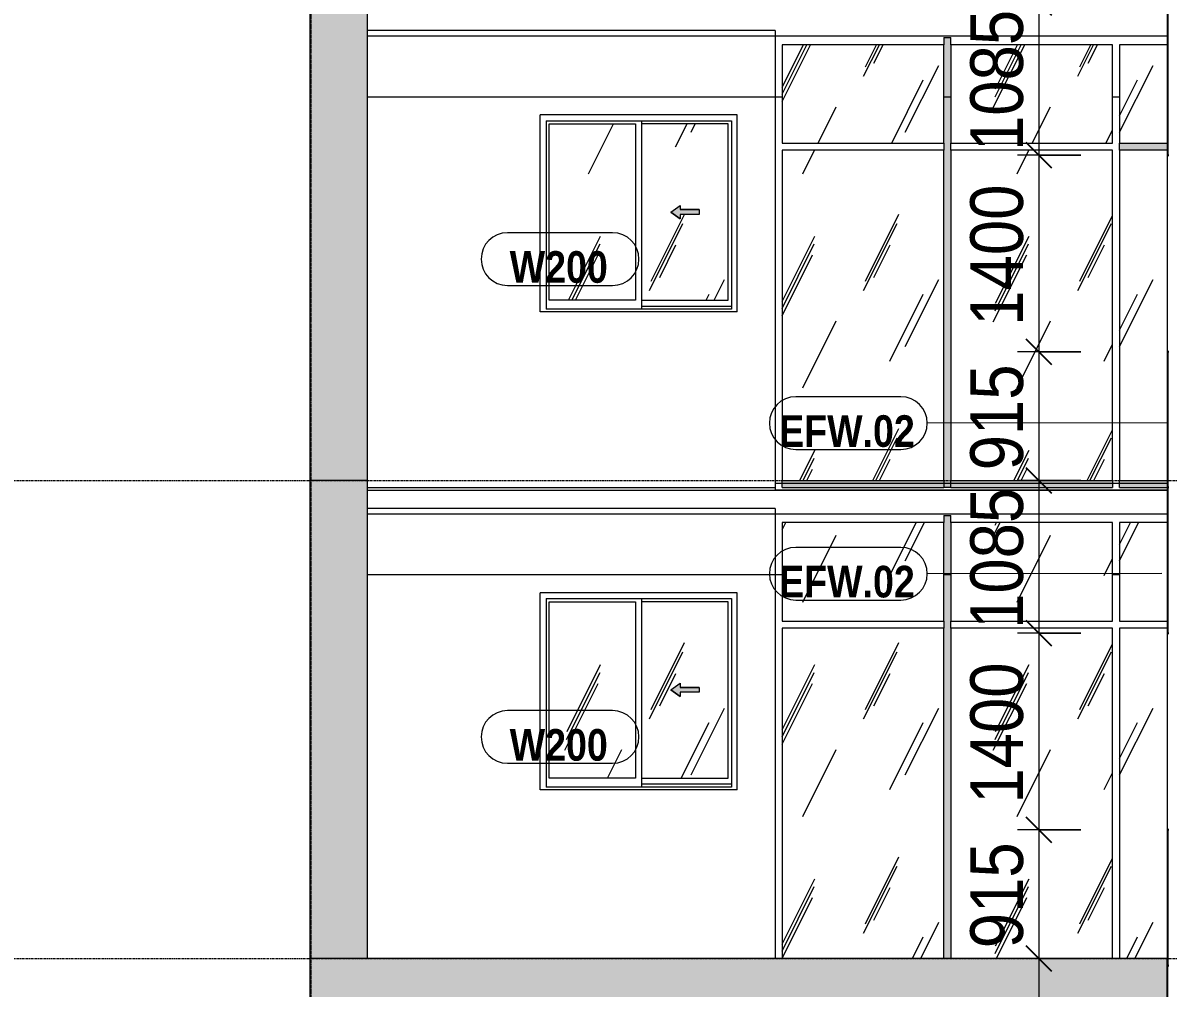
# Model space of a CAD drawing. Header units: millimetres. Extents: x 3451 to 201731, y -8641 to 35300.
# Drawn here: x 15187 to 23332, y 5388 to 12255 of the extents above; entities that cross this region are included whole.
import ezdxf

# ---------------------------------------------------------------- set-up
doc = ezdxf.new("R2010")
doc.units = ezdxf.units.MM
for name, pattern in [('1 NÉT CALL OUT', [6, 3, -3]), ('Centre', [31.75, 6.35, -4.7625, 15.875, -4.7625]), ('Grid Line', [22.225, 12.7, -3.175, 3.175, -3.175])]:
    doc.linetypes.add(name, pattern=pattern)
for name, color, linetype, lineweight in [('0-1', 7, 'Continuous', 5), ('A-ANNO-DIMS', 211, 'Continuous', 9), ('A-ANNO-DIMS-150', 211, 'Continuous', 9), ('A-DETL-GENF', 92, 'Continuous', 9), ('A-DETL-GENF-2', 92, '1 NÉT CALL OUT', 9), ('A-FLOR', 192, 'Continuous', 9), ('A-FLOR-2', 7, 'Continuous', 9), ('A-FLOR-LEVL-2', 51, 'Centre', 9), ('A-GLAZ', 151, 'Continuous', 9), ('A-GLAZ-3', 7, '1 NÉT CALL OUT', 9), ('A-GLAZ-CURT', 52, 'Continuous', 9), ('A-GLAZ-CWMG', 51, 'Continuous', 9), ('A-WALL', 113, 'Continuous', 9), ('A-WALL-1', 113, 'Continuous', 25), ('A-WALL-IDEN', 211, 'Continuous', 9), ('A-WALL-PATT-3', 111, 'Continuous', 5), ('I-WALL', 2, 'Continuous', 9), ('I-WALL-2', 2, 'Continuous', 25), ('S-BEAM-3', 7, 'Continuous', 9), ('S-GRID-1', 1, 'Grid Line', 9)]:
    doc.layers.add(name, color=color, linetype=linetype, lineweight=lineweight)
doc.styles.add('Arial_B', font='arialbd.ttf', dxfattribs={"width": 0.85, "height": 225})
doc.styles.add('UTM Avo', font='', dxfattribs={"width": 0.9, "height": 375})
doc.styles.get('UTM Avo').set_extended_font_data('UTM Avo')
doc.dimstyles.new('1_Dim_chi_tiet_2_5', dxfattribs={"dimscale": 304.8, "dimtxt": 374.737856, "dimasz": 0.590551, "dimexe": 0.492126, "dimexo": 0.0625, "dimgap": 0.049213, "dimtad": 1, "dimdec": 0, "dimrnd": 5, "dimzin": 0, "dimdsep": 46, "dimtxsty": 'UTM Avo', "dimblk1": 'OBLIQUE', "dimblk2": 'OBLIQUE', "dimsah": 1, "dimcen": 0.09, "dimdle": 0.492126, "dimazin": 0, "dimtfac": 1, "dimtdec": 4, "dimtix": 1, "dimtmove": 0, "dimatfit": 3, "dimfxl": 0.984252, "dimfxlon": 1, "dimtvp": 1, "dimtolj": 1, "dimtzin": 0, "dimarcsym": 2})
pattern_1 = [(63.435, (51212.7, 14229.33), (-0.001, 1524.001), [532.46, -2875.304]), (63.435, (49688.7, 14229.33), (-0.001, 1524.001), [532.46, -2875.304]), (63.435, (51942.24, 14523.8), (-0.001, 1524.001), [532.46, -2875.304]), (63.435, (50418.24, 14523.8), (-0.001, 1524.001), [532.46, -2875.304]), (63.435, (51831.8, 14419.83), (-0.001, 1524.001), [532.46, -2875.304]), (63.435, (50307.8, 14419.83), (-0.001, 1524.001), [532.46, -2875.304]), (63.435, (51719.26, 15015.1), (-0.001, 1524.001), [258.8, -3148.965]), (63.435, (50195.26, 15015.1), (-0.001, 1524.001), [258.8, -3148.965]), (63.435, (51645.65, 14922.95), (-0.001, 1524.001), [532.46, -2875.304]), (63.435, (50121.65, 14922.95), (-0.001, 1524.001), [532.46, -2875.304]), (63.435, (51658.64, 14989.1), (-0.001, 1524.001), [532.46, -2875.304]), (63.435, (50134.64, 14989.1), (-0.001, 1524.001), [532.46, -2875.304]), (63.435, (51043.8, 14698.94), (-0.001, 1524.001), [532.46, -2875.304]), (63.435, (49519.8, 14698.94), (-0.001, 1524.001), [532.46, -2875.304]), (63.435, (51056.8, 14776.9), (-0.001, 1524.001), [532.46, -2875.304]), (63.435, (49532.8, 14776.9), (-0.001, 1524.001), [532.46, -2875.304]), (63.435, (51060.3, 14833.1), (-0.001, 1524.001), [532.46, -2875.304]), (63.435, (49536.3, 14833.1), (-0.001, 1524.001), [532.46, -2875.304])]

# ---------------------------------------------------------------- blocks, each defined once
blk = doc.blocks.new('NCV_TKTC_KET CAU_rvt-1-TKCS_MẶT CẮT C')
at = {"layer": 'A-FLOR-2'}
for p, q in [((23327.4, 12160), (17636.9, 12160)), ((17636.9, 8930), (23327.6, 8930)), ((23327.4, 8760), (17636.9, 8760))]:
    blk.add_line(p, q, dxfattribs=at)
at = {"layer": 'S-BEAM-3'}
for p, q in [((17636.9, 11730), (20586.9, 11730)), ((21736.9, 11730), (21786.9, 11730)), ((22936.9, 11730), (22986.9, 11730)), ((17636.9, 8930), (23327.6, 8930)), ((17636.9, 8330), (20586.9, 8330)), ((21736.9, 8330), (21786.9, 8330)), ((22936.9, 8330), (22986.9, 8330))]:
    blk.add_line(p, q, dxfattribs=at)
blk = doc.blocks.new('System Panel - Glazed-1286806-TKCS_MẶT CẮT C')
at = {"layer": 'A-GLAZ-CURT'}
h = blk.add_hatch(dxfattribs=at)
h.set_pattern_fill('FP_2', color=256, style=0, pattern_type=2)
h.set_pattern_definition(pattern_1)
h.paths.add_polyline_path([(22936.9, 5600), (22936.9, 7950), (21786.9, 7950), (21786.9, 5600), (22722.4, 5600)])
for p, q in [((22936.9, 7950), (21786.9, 7950)), ((21786.9, 7950), (21786.9, 5600)), ((22936.9, 5600), (22936.9, 7950))]:
    blk.add_line(p, q, dxfattribs=at)
blk = doc.blocks.new('System Panel - Glazed-V40-TKCS_MẶT CẮT C')
at = {"layer": 'A-GLAZ-CURT'}
h = blk.add_hatch(dxfattribs=at)
h.set_pattern_fill('FP_2', color=256, style=0, pattern_type=2)
h.set_pattern_definition(pattern_1)
h.paths.add_polyline_path([(23327.4, 5600), (23327.4, 7950), (22986.9, 7950), (22986.9, 5600), (23325.3, 5600)])
for p, q in [((23327.4, 7950), (22986.9, 7950)), ((22986.9, 7950), (22986.9, 5600))]:
    blk.add_line(p, q, dxfattribs=at)
blk = doc.blocks.new('System Panel - Glazed-1286807-TKCS_MẶT CẮT C')
at = {"layer": 'A-GLAZ-CURT'}
h = blk.add_hatch(dxfattribs=at)
h.set_pattern_fill('FP_2', color=256, style=0, pattern_type=2)
h.set_pattern_definition(pattern_1)
h.paths.add_polyline_path([(22936.9, 8000), (22936.9, 8700), (21786.9, 8700), (21786.9, 8000), (22722.4, 8000)])
for p, q in [((22936.9, 8700), (21786.9, 8700)), ((21786.9, 8700), (21786.9, 8000)), ((22936.9, 8000), (22936.9, 8700)), ((21786.9, 8000), (22936.9, 8000))]:
    blk.add_line(p, q, dxfattribs=at)
blk = doc.blocks.new('System Panel - Glazed-V41-TKCS_MẶT CẮT C')
at = {"layer": 'A-GLAZ-CURT'}
h = blk.add_hatch(dxfattribs=at)
h.set_pattern_fill('FP_2', color=256, style=0, pattern_type=2)
h.set_pattern_definition(pattern_1)
h.paths.add_polyline_path([(22986.9, 8000), (23327.4, 8000), (23327.4, 8700), (22986.9, 8700), (22986.9, 8140.8)])
for p, q in [((23327.4, 8700), (22986.9, 8700)), ((22986.9, 8700), (22986.9, 8000)), ((22986.9, 8000), (23327.4, 8000))]:
    blk.add_line(p, q, dxfattribs=at)
blk = doc.blocks.new('Rectangular Mullion - 50 x 100mm-1286804-TKCS_MẶT CẮT C')
at = {"layer": 'A-GLAZ-CWMG'}
blk.add_hatch(color=256, dxfattribs=at).paths.add_polyline_path([(21736.9, 5600), (21786.9, 5600), (21786.9, 7975), (21736.9, 7975), (21736.9, 5751.7)])
for p, q in [((21736.9, 7975), (21736.9, 7950)), ((21786.9, 7950), (21786.9, 7975))]:
    blk.add_line(p, q, dxfattribs=at)
blk = doc.blocks.new('Rectangular Mullion - 50 x 100mm-1286805-TKCS_MẶT CẮT C')
at = {"layer": 'A-GLAZ-CWMG'}
blk.add_hatch(color=256, dxfattribs=at).paths.add_polyline_path([(21786.9, 7975), (21786.9, 8750), (21736.9, 8750), (21736.9, 7975)])
for p, q in [((21736.9, 8750), (21786.9, 8750)), ((21736.9, 8750), (21736.9, 8700)), ((21786.9, 8700), (21786.9, 8750)), ((21736.9, 8000), (21736.9, 7975)), ((21786.9, 7975), (21786.9, 8000))]:
    blk.add_line(p, q, dxfattribs=at)
blk = doc.blocks.new('System Panel - Glazed-V42-TKCS_MẶT CẮT C')
at = {"layer": 'A-GLAZ-CURT'}
h = blk.add_hatch(dxfattribs=at)
h.set_pattern_fill('FP_2', color=256, style=0, pattern_type=2)
h.set_pattern_definition(pattern_1)
h.paths.add_polyline_path([(22936.9, 9000), (22936.9, 11350), (21786.9, 11350), (21786.9, 9000), (22722.4, 9000)])
for p, q in [((22936.9, 11350), (21786.9, 11350)), ((21786.9, 11350), (21786.9, 9000)), ((22936.9, 9000), (22936.9, 11350)), ((21786.9, 9000), (22936.9, 9000))]:
    blk.add_line(p, q, dxfattribs=at)
blk = doc.blocks.new('System Panel - Glazed-V43-TKCS_MẶT CẮT C')
at = {"layer": 'A-GLAZ-CURT'}
h = blk.add_hatch(dxfattribs=at)
h.set_pattern_fill('FP_2', color=256, style=0, pattern_type=2)
h.set_pattern_definition(pattern_1)
h.paths.add_polyline_path([(23327.4, 9000), (23327.4, 11350), (22986.9, 11350), (22986.9, 9000)])
for p, q in [((23327.4, 11350), (22986.9, 11350)), ((22986.9, 11350), (22986.9, 9000)), ((22986.9, 9000), (23327.4, 9000))]:
    blk.add_line(p, q, dxfattribs=at)
blk = doc.blocks.new('System Panel - Glazed-V44-TKCS_MẶT CẮT C')
at = {"layer": 'A-GLAZ-CURT'}
h = blk.add_hatch(dxfattribs=at)
h.set_pattern_fill('FP_2', color=256, style=0, pattern_type=2)
h.set_pattern_definition(pattern_1)
h.paths.add_polyline_path([(22936.9, 11400), (22936.9, 12100), (21786.9, 12100), (21786.9, 11400), (22722.4, 11400)])
for p, q in [((22936.9, 12100), (21786.9, 12100)), ((21786.9, 12100), (21786.9, 11400)), ((22936.9, 11400), (22936.9, 12100)), ((21786.9, 11400), (22936.9, 11400))]:
    blk.add_line(p, q, dxfattribs=at)
blk = doc.blocks.new('System Panel - Glazed-V45-TKCS_MẶT CẮT C')
at = {"layer": 'A-GLAZ-CURT'}
h = blk.add_hatch(dxfattribs=at)
h.set_pattern_fill('FP_2', color=256, style=0, pattern_type=2)
h.set_pattern_definition(pattern_1)
h.paths.add_polyline_path([(22986.9, 11400), (23327.4, 11400), (23327.4, 12100), (22986.9, 12100), (22986.9, 11474)])
for p, q in [((23327.4, 12100), (22986.9, 12100)), ((22986.9, 12100), (22986.9, 11400)), ((22986.9, 11400), (23327.4, 11400))]:
    blk.add_line(p, q, dxfattribs=at)
blk = doc.blocks.new('Rectangular Mullion - 50 x 100mm-1286802-TKCS_MẶT CẮT C')
at = {"layer": 'A-GLAZ-CWMG'}
blk.add_hatch(color=256, dxfattribs=at).paths.add_polyline_path([(22722.4, 8950), (22936.9, 8950), (22936.9, 9000), (21786.9, 9000), (21786.9, 8950)])
for p, q in [((21786.9, 8950), (21786.9, 9000)), ((22936.9, 9000), (22936.9, 8950)), ((21786.9, 8950), (22936.9, 8950))]:
    blk.add_line(p, q, dxfattribs=at)
blk = doc.blocks.new('Rectangular Mullion - 50 x 100mm-V46-TKCS_MẶT CẮT C')
at = {"layer": 'A-GLAZ-CWMG'}
blk.add_hatch(color=256, dxfattribs=at).paths.add_polyline_path([(22986.9, 8950), (23327.4, 8950), (23327.4, 9000), (22986.9, 9000)])
for q in [(22986.9, 9000), (23327.4, 8950)]:
    blk.add_line((22986.9, 8950), q, dxfattribs=at)
blk = doc.blocks.new('Rectangular Mullion - 50 x 100mm-1286803-TKCS_MẶT CẮT C')
at = {"layer": 'A-GLAZ-CWMG'}
blk.add_hatch(color=256, dxfattribs=at).paths.add_polyline_path([(22986.9, 11350), (23327.4, 11350), (23327.4, 11400), (22986.9, 11400), (22986.9, 11370.8)])
blk.add_line((22986.9, 11350), (22986.9, 11400), dxfattribs=at)
blk = doc.blocks.new('Rectangular Mullion - 50 x 100mm-V47-TKCS_MẶT CẮT C')
at = {"layer": 'A-GLAZ-CWMG'}
blk.add_hatch(color=256, dxfattribs=at).paths.add_polyline_path([(21786.9, 8950), (21786.9, 11375), (21736.9, 11375), (21736.9, 8950)])
for p, q in [((21736.9, 11375), (21736.9, 11350)), ((21786.9, 11350), (21786.9, 11375)), ((21736.9, 9000), (21736.9, 8950)), ((21786.9, 8950), (21786.9, 9000)), ((21786.9, 8950), (21736.9, 8950))]:
    blk.add_line(p, q, dxfattribs=at)
blk = doc.blocks.new('System Panel - Glazed-V255-TKCS_MẶT CẮT C')
at = {"layer": 'A-GLAZ-CURT'}
h = blk.add_hatch(dxfattribs=at)
h.set_pattern_fill('FP_2', color=256, style=0, pattern_type=2)
h.set_pattern_definition(pattern_1)
h.paths.add_polyline_path([(21736.9, 5600), (21736.9, 7950), (20586.9, 7950), (20586.9, 5600)])
for p, q in [((21736.9, 7950), (20586.9, 7950)), ((20586.9, 7950), (20586.9, 5600)), ((21736.9, 5600), (21736.9, 7950))]:
    blk.add_line(p, q, dxfattribs=at)
blk = doc.blocks.new('System Panel - Glazed-V256-TKCS_MẶT CẮT C')
at = {"layer": 'A-GLAZ-CURT'}
h = blk.add_hatch(dxfattribs=at)
h.set_pattern_fill('FP_2', color=256, style=0, pattern_type=2)
h.set_pattern_definition(pattern_1)
h.paths.add_polyline_path([(20586.9, 8000), (21736.9, 8000), (21736.9, 8700), (20586.9, 8700), (20586.9, 8149.7)])
for p, q in [((21736.9, 8700), (20586.9, 8700)), ((20586.9, 8700), (20586.9, 8000)), ((21736.9, 8000), (21736.9, 8700)), ((20586.9, 8000), (21736.9, 8000))]:
    blk.add_line(p, q, dxfattribs=at)
blk = doc.blocks.new('1_FAMILY RVT - W01-WxH 1400x1400xmm-411185-TKCS_MẶT CẮT C')
at = {"layer": 'A-DETL-GENF-2'}
blk.add_hatch(color=256, dxfattribs=at).paths.add_polyline_path([(19862.4, 7462.1), (19862.4, 7492.6), (19997.9, 7492.6), (19997.9, 7526.5), (19862.4, 7526.5), (19862.4, 7557), (19794.7, 7509.5)])
at = {"layer": 'A-GLAZ'}
h = blk.add_hatch(dxfattribs=at)
h.set_pattern_fill('FP_2', color=256, style=0, pattern_type=2)
h.set_pattern_definition(pattern_1)
h.paths.add_polyline_path([(19544.7, 6882.5), (19544.7, 8136.5), (18930.4, 8136.5), (18930.4, 6882.5)])
h = blk.add_hatch(dxfattribs=at)
h.set_pattern_fill('FP_2', color=256, style=0, pattern_type=2)
h.set_pattern_definition(pattern_1)
h.paths.add_polyline_path([(20150.1, 6882.5), (20203.4, 6882.5), (20203.4, 8136.5), (19589.2, 8136.5), (19589.2, 6882.5)])
h.paths.add_polyline_path([(19862.4, 7462.1), (19794.7, 7509.5), (19862.4, 7557), (19862.4, 7526.5), (19997.9, 7526.5), (19997.9, 7492.6), (19862.4, 7492.6)])
at = {"layer": 'A-DETL-GENF'}
for p, q in [((19794.7, 7509.5), (19862.4, 7557)), ((19794.7, 7509.5), (19862.4, 7557)), ((19794.7, 7509.5), (19862.4, 7462.1)), ((19862.4, 7462.1), (19794.7, 7509.5)), ((19862.4, 7557), (19862.4, 7526.5)), ((19862.4, 7557), (19862.4, 7526.5)), ((19997.9, 7526.5), (19862.4, 7526.5)), ((19862.4, 7526.5), (19997.9, 7526.5)), ((19997.9, 7526.5), (19997.9, 7492.6)), ((19997.9, 7526.5), (19997.9, 7492.6)), ((19862.4, 7492.6), (19862.4, 7462.1)), ((19997.9, 7492.6), (19862.4, 7492.6)), ((19862.4, 7492.6), (19862.4, 7462.1)), ((19997.9, 7492.6), (19862.4, 7492.6))]:
    blk.add_line(p, q, dxfattribs=at)
at = {"layer": 'A-GLAZ'}
for p, q in [((20266.9, 8200), (18866.9, 8200)), ((18866.9, 6800), (18866.9, 8200)), ((18907.9, 8159.1), (18907.9, 6819)), ((18907.9, 8159.1), (20226, 8159.1)), ((19589.2, 6819), (19589.2, 8159.1)), ((20226, 8159.1), (20226, 6819)), ((20266.9, 6800), (20266.9, 8200)), ((18930.4, 8136.5), (19544.7, 8136.5)), ((18930.4, 6882.5), (18930.4, 8136.5)), ((19544.7, 8136.5), (19544.7, 6882.5)), ((20203.4, 8136.5), (19589.2, 8136.5)), ((20203.4, 6882.5), (20203.4, 8136.5)), ((19544.7, 6882.5), (18930.4, 6882.5)), ((19589.2, 6882.5), (20203.4, 6882.5)), ((20266.9, 6800), (18866.9, 6800)), ((20226, 6819), (18907.9, 6819)), ((20226, 6838.1), (19589.2, 6838.1)), ((20226, 6838.1), (19589.2, 6838.1))]:
    blk.add_line(p, q, dxfattribs=at)
blk = doc.blocks.new('System Panel - Glazed-V257-TKCS_MẶT CẮT C')
at = {"layer": 'A-GLAZ-CURT'}
h = blk.add_hatch(dxfattribs=at)
h.set_pattern_fill('FP_2', color=256, style=0, pattern_type=2)
h.set_pattern_definition(pattern_1)
h.paths.add_polyline_path([(21736.9, 9000), (21736.9, 11350), (20586.9, 11350), (20586.9, 9000), (21436.2, 9000)])
for p, q in [((21736.9, 11350), (20586.9, 11350)), ((20586.9, 11350), (20586.9, 9000)), ((21736.9, 9000), (21736.9, 11350)), ((20586.9, 9000), (21736.9, 9000))]:
    blk.add_line(p, q, dxfattribs=at)
blk = doc.blocks.new('System Panel - Glazed-V258-TKCS_MẶT CẮT C')
at = {"layer": 'A-GLAZ-CURT'}
h = blk.add_hatch(dxfattribs=at)
h.set_pattern_fill('FP_2', color=256, style=0, pattern_type=2)
h.set_pattern_definition(pattern_1)
h.paths.add_polyline_path([(21736.9, 11400), (21736.9, 12100), (20586.9, 12100), (20586.9, 11400)])
for p, q in [((21736.9, 12100), (20586.9, 12100)), ((20586.9, 12100), (20586.9, 11400)), ((21736.9, 11400), (21736.9, 12100)), ((20586.9, 11400), (21736.9, 11400))]:
    blk.add_line(p, q, dxfattribs=at)
blk = doc.blocks.new('1_FAMILY RVT - W01-WxH 1400x1400xmm-V259-TKCS_MẶT CẮT C')
at = {"layer": 'A-DETL-GENF-2'}
blk.add_hatch(color=256, dxfattribs=at).paths.add_polyline_path([(19862.4, 10862.1), (19862.4, 10892.6), (19997.9, 10892.6), (19997.9, 10926.5), (19862.4, 10926.5), (19862.4, 10957), (19794.7, 10909.5)])
at = {"layer": 'A-GLAZ'}
h = blk.add_hatch(dxfattribs=at)
h.set_pattern_fill('FP_2', color=256, style=0, pattern_type=2)
h.set_pattern_definition(pattern_1)
h.paths.add_polyline_path([(19544.7, 10282.6), (19544.7, 11536.5), (18930.4, 11536.5), (18930.4, 10282.6)])
h = blk.add_hatch(dxfattribs=at)
h.set_pattern_fill('FP_2', color=256, style=0, pattern_type=2)
h.set_pattern_definition(pattern_1)
h.paths.add_polyline_path([(20150.1, 10282.6), (20203.4, 10282.6), (20203.4, 11536.5), (19589.2, 11536.5), (19589.2, 10282.6)])
h.paths.add_polyline_path([(19862.4, 10862.1), (19794.7, 10909.5), (19862.4, 10957), (19862.4, 10926.5), (19997.9, 10926.5), (19997.9, 10892.6), (19862.4, 10892.6)])
at = {"layer": 'A-DETL-GENF'}
for p, q in [((19794.7, 10909.5), (19862.4, 10957)), ((19794.7, 10909.5), (19862.4, 10957)), ((19862.4, 10957), (19862.4, 10926.5)), ((19862.4, 10957), (19862.4, 10926.5)), ((19997.9, 10926.5), (19862.4, 10926.5)), ((19862.4, 10926.5), (19997.9, 10926.5)), ((19997.9, 10926.5), (19997.9, 10892.6)), ((19997.9, 10926.5), (19997.9, 10892.6)), ((19794.7, 10909.5), (19862.4, 10862.1)), ((19862.4, 10862.1), (19794.7, 10909.5)), ((19862.4, 10892.6), (19862.4, 10862.1)), ((19997.9, 10892.6), (19862.4, 10892.6)), ((19862.4, 10892.6), (19862.4, 10862.1)), ((19997.9, 10892.6), (19862.4, 10892.6))]:
    blk.add_line(p, q, dxfattribs=at)
at = {"layer": 'A-GLAZ'}
for p, q in [((20266.9, 11600), (18866.9, 11600)), ((18866.9, 10200), (18866.9, 11600)), ((20266.9, 10200), (20266.9, 11600)), ((18907.9, 11559.1), (18907.9, 10219)), ((18907.9, 11559.1), (20226, 11559.1)), ((18930.4, 11536.5), (19544.7, 11536.5)), ((18930.4, 10282.6), (18930.4, 11536.5)), ((19544.7, 11536.5), (19544.7, 10282.6)), ((19589.2, 10219), (19589.2, 11559.1)), ((20203.4, 11536.5), (19589.2, 11536.5)), ((20203.4, 10282.6), (20203.4, 11536.5)), ((20226, 11559.1), (20226, 10219)), ((19544.7, 10282.6), (18930.4, 10282.6)), ((19589.2, 10282.6), (20203.4, 10282.6)), ((20266.9, 10200), (18866.9, 10200)), ((20226, 10219), (18907.9, 10219)), ((20226, 10238.1), (19589.2, 10238.1)), ((20226, 10238.1), (19589.2, 10238.1))]:
    blk.add_line(p, q, dxfattribs=at)
blk = doc.blocks.new('CTL_WALL TAG NO MARK - 10-2062273-TKCS_MẶT CẮT C')
at = {"layer": 'A-WALL-IDEN'}
for p, q in [((19381.5, 10762.5), (18633.8, 10762.5)), ((18633.8, 10387.5), (19381.5, 10387.5))]:
    blk.add_line(p, q, dxfattribs=at)
for centre, start, end in [((18633.8, 10575), 90, 270), ((19381.5, 10575), 270, 90)]:
    blk.add_arc(centre, 187.5, start, end, dxfattribs=at)
blk = doc.blocks.new('DIMBLOCK10-TKCS_MẶT CẮT C')
at = {"layer": 'A-ANNO-DIMS-150', "lineweight": 25}
for p, q in [((22412.2, 12400), (22322.2, 12490)), ((22412.2, 12400), (22502.2, 12310)), ((22412.2, 11314.4), (22322.2, 11404.4)), ((22412.2, 11314.4), (22502.2, 11224.4))]:
    blk.add_line(p, q, dxfattribs=at)
at = {"layer": 'A-ANNO-DIMS-150'}
for p, q in [((22712.2, 12400), (22262.2, 12400)), ((22412.2, 12400), (22412.2, 11314.4)), ((22412.2, 12400), (22712.2, 12400)), ((22712.2, 11314.4), (22262.2, 11314.4)), ((22412.2, 11314.4), (22712.2, 11314.4))]:
    blk.add_line(p, q, dxfattribs=at)
at = {"layer": 'A-ANNO-DIMS-150', "color": 0, "insert": (21925.1, 11343.7), "char_height": 375, "width": 1232.471, "attachment_point": 1, "rotation": 90, "line_spacing_factor": 1.110334, "style": 'UTM Avo'}
blk.add_mtext('1085', dxfattribs=at)
blk = doc.blocks.new('_Oblique')
at = {"color": 0, "linetype": 'ByBlock', "lineweight": -2}
blk.add_line((-0.5, -0.5), (0.5, 0.5), dxfattribs=at)
blk = doc.blocks.new('DIMBLOCK11-TKCS_MẶT CẮT C')
at = {"layer": 'A-ANNO-DIMS-150', "lineweight": 25}
for p, q in [((22412.2, 11314.4), (22322.2, 11404.4)), ((22412.2, 11314.4), (22502.2, 11224.4)), ((22412.2, 9914.4), (22322.2, 10004.4)), ((22412.2, 9914.4), (22502.2, 9824.4))]:
    blk.add_line(p, q, dxfattribs=at)
at = {"layer": 'A-ANNO-DIMS-150'}
for p, q in [((22712.2, 11314.4), (22262.2, 11314.4)), ((22412.2, 11314.4), (22412.2, 9914.4)), ((22412.2, 11314.4), (22712.2, 11314.4)), ((22712.2, 9914.4), (22262.2, 9914.4)), ((22412.2, 9914.4), (22712.2, 9914.4))]:
    blk.add_line(p, q, dxfattribs=at)
at = {"layer": 'A-ANNO-DIMS-150', "color": 0, "insert": (21925.1, 10100.9), "char_height": 375, "width": 1232.471, "attachment_point": 1, "rotation": 90, "line_spacing_factor": 1.110334, "style": 'UTM Avo'}
blk.add_mtext('1400', dxfattribs=at)
blk = doc.blocks.new('DIMBLOCK12-TKCS_MẶT CẮT C')
at = {"layer": 'A-ANNO-DIMS-150', "lineweight": 25}
for p, q in [((22412.2, 9914.4), (22322.2, 10004.4)), ((22412.2, 9914.4), (22502.2, 9824.4)), ((22412.2, 9000), (22322.2, 9090)), ((22412.2, 9000), (22502.2, 8910))]:
    blk.add_line(p, q, dxfattribs=at)
at = {"layer": 'A-ANNO-DIMS-150'}
for p, q in [((22712.2, 9914.4), (22262.2, 9914.4)), ((22412.2, 9914.4), (22412.2, 9000)), ((22412.2, 9914.4), (22712.2, 9914.4)), ((22712.2, 9000), (22262.2, 9000)), ((22412.2, 9000), (22712.2, 9000))]:
    blk.add_line(p, q, dxfattribs=at)
at = {"layer": 'A-ANNO-DIMS-150', "color": 0, "insert": (21925.1, 9072.1), "char_height": 375, "width": 924.353, "attachment_point": 1, "rotation": 90, "line_spacing_factor": 1.110334, "style": 'UTM Avo'}
blk.add_mtext('915', dxfattribs=at)
blk = doc.blocks.new('DIMBLOCK13-TKCS_MẶT CẮT C')
at = {"layer": 'A-ANNO-DIMS-150', "lineweight": 25}
for p, q in [((22412.2, 9000), (22322.2, 9090)), ((22412.2, 9000), (22502.2, 8910)), ((22412.2, 7914.4), (22322.2, 8004.4)), ((22412.2, 7914.4), (22502.2, 7824.4))]:
    blk.add_line(p, q, dxfattribs=at)
at = {"layer": 'A-ANNO-DIMS-150'}
for p, q in [((22712.2, 9000), (22262.2, 9000)), ((22412.2, 9000), (22412.2, 7914.4)), ((22412.2, 9000), (22712.2, 9000)), ((22712.2, 7914.4), (22262.2, 7914.4)), ((22412.2, 7914.4), (22712.2, 7914.4))]:
    blk.add_line(p, q, dxfattribs=at)
at = {"layer": 'A-ANNO-DIMS-150', "color": 0, "insert": (21925.1, 7943.7), "char_height": 375, "width": 1232.471, "attachment_point": 1, "rotation": 90, "line_spacing_factor": 1.110334, "style": 'UTM Avo'}
blk.add_mtext('1085', dxfattribs=at)
blk = doc.blocks.new('DIMBLOCK14-TKCS_MẶT CẮT C')
at = {"layer": 'A-ANNO-DIMS-150', "lineweight": 25}
for p, q in [((22412.2, 7914.4), (22322.2, 8004.4)), ((22412.2, 7914.4), (22502.2, 7824.4)), ((22412.2, 6514.4), (22322.2, 6604.4)), ((22412.2, 6514.4), (22502.2, 6424.4))]:
    blk.add_line(p, q, dxfattribs=at)
at = {"layer": 'A-ANNO-DIMS-150'}
for p, q in [((22712.2, 7914.4), (22262.2, 7914.4)), ((22412.2, 7914.4), (22412.2, 6514.4)), ((22412.2, 7914.4), (22712.2, 7914.4)), ((22712.2, 6514.4), (22262.2, 6514.4)), ((22412.2, 6514.4), (22712.2, 6514.4))]:
    blk.add_line(p, q, dxfattribs=at)
at = {"layer": 'A-ANNO-DIMS-150', "color": 0, "insert": (21925.1, 6700.9), "char_height": 375, "width": 1232.471, "attachment_point": 1, "rotation": 90, "line_spacing_factor": 1.110334, "style": 'UTM Avo'}
blk.add_mtext('1400', dxfattribs=at)
blk = doc.blocks.new('DIMBLOCK15-TKCS_MẶT CẮT C')
at = {"layer": 'A-ANNO-DIMS-150', "lineweight": 25}
for p, q in [((22412.2, 6514.4), (22322.2, 6604.4)), ((22412.2, 6514.4), (22502.2, 6424.4)), ((22412.2, 5600), (22322.2, 5690)), ((22412.2, 5600), (22502.2, 5510))]:
    blk.add_line(p, q, dxfattribs=at)
at = {"layer": 'A-ANNO-DIMS-150'}
for p, q in [((22712.2, 6514.4), (22262.2, 6514.4)), ((22412.2, 6514.4), (22412.2, 5600)), ((22412.2, 6514.4), (22712.2, 6514.4)), ((22712.2, 5600), (22262.2, 5600)), ((22412.2, 5600), (22712.2, 5600))]:
    blk.add_line(p, q, dxfattribs=at)
at = {"layer": 'A-ANNO-DIMS-150', "color": 0, "insert": (21925.1, 5672.1), "char_height": 375, "width": 924.353, "attachment_point": 1, "rotation": 90, "line_spacing_factor": 1.110334, "style": 'UTM Avo'}
blk.add_mtext('915', dxfattribs=at)
blk = doc.blocks.new('DIMBLOCK16-TKCS_MẶT CẮT C')
at = {"layer": 'A-ANNO-DIMS-150', "lineweight": 25}
for p, q in [((22412.2, 5600), (22322.2, 5690)), ((22412.2, 5600), (22502.2, 5510)), ((22412.2, 3400), (22322.2, 3490)), ((22412.2, 3400), (22502.2, 3310))]:
    blk.add_line(p, q, dxfattribs=at)
at = {"layer": 'A-ANNO-DIMS-150'}
for p, q in [((22712.2, 5600), (22262.2, 5600)), ((22412.2, 5600), (22412.2, 3400)), ((22412.2, 5600), (22712.2, 5600)), ((22712.2, 3400), (22262.2, 3400)), ((22412.2, 3400), (22712.2, 3400))]:
    blk.add_line(p, q, dxfattribs=at)
at = {"layer": 'A-ANNO-DIMS-150', "color": 0, "insert": (21925.1, 3986.5), "char_height": 375, "width": 1232.471, "attachment_point": 1, "rotation": 90, "line_spacing_factor": 1.110334, "style": 'UTM Avo'}
blk.add_mtext('2200', dxfattribs=at)

msp = doc.modelspace()

# ---------------------------------------------------------------- hatches: boundary and pattern name
at = {"layer": 'A-WALL-PATT-3'}
for points in [[(17636.9, 9000), (17636.9, 12400), (17226.9, 12400), (17226.9, 9000), (17577.7, 9000)], [(17577.7, 5600), (17636.9, 5600), (17636.9, 9000), (17226.9, 9000), (17226.9, 5600)]]:
    msp.add_hatch(color=256, dxfattribs=at).paths.add_polyline_path(points)
h = msp.add_hatch(color=256, dxfattribs=at)
h.paths.add_polyline_path([(17236.9, 2200), (17236.9, 3290), (17226.9, 3290), (17226.9, 2200)])
h.paths.add_polyline_path([(17236.9, 3300), (17236.9, 4690), (17226.9, 4690), (17226.9, 3300)])
h.paths.add_polyline_path([(17236.9, 4700), (17236.9, 5600), (17226.9, 5600), (17226.9, 4700)])
h = msp.add_hatch(color=256, dxfattribs=at)
h.paths.add_polyline_path([(23325.3, 2200), (23325.3, 3290), (17236.9, 3290), (17236.9, 2200), (22722.4, 2200)])
h.paths.add_polyline_path([(23335.3, 3185), (23336.9, 3185), (23335.3, 3290)])
h.paths.add_polyline_path([(22722.4, 3300), (23325.3, 3300), (23325.3, 3320), (23276.1, 3320.3), (23259.6, 3330.7), (23260.6, 3356.1), (23277.1, 3365), (23325.3, 3365), (23324.7, 3415.5), (23319, 3415.5), (23319, 3418.5), (23325.3, 3418.5), (23325.3, 4690), (17236.9, 4690), (17236.9, 3300), (20150.1, 3300)])
h.paths.add_polyline_path([(23284.2, 3415.5), (23284.2, 3418.5), (23312.9, 3418.5), (23312.9, 3415.5)])
h.paths.add_polyline_path([(23535.3, 3900), (23536.9, 3900), (23535.3, 4060.8)])
h.paths.add_polyline_path([(23535.3, 4700), (23536.9, 4700), (23535.3, 4740.6)])
h.paths.add_polyline_path([(17577.7, 4700), (23325.3, 4700), (23325.3, 5600), (17236.9, 5600), (17236.9, 4700)])

# ---------------------------------------------------------------- linework, layer by layer
at = {"layer": 'A-FLOR'}
for p, q in [((20536.9, 8980), (23327.4, 8980)), ((20536.9, 8950), (20536.9, 8930)), ((23327.6, 8930), (20536.9, 8930))]:
    msp.add_line(p, q, dxfattribs=at)
at = {"layer": 'A-FLOR-LEVL-2'}
for p, q in [((3450.8, 9000), (93442.9, 9000)), ((3450.8, 5600), (93442.9, 5600))]:
    msp.add_line(p, q, dxfattribs=at)
at = {"layer": 'A-WALL'}
for p, q in [((17636.9, 5600), (17636.9, 29400)), ((17226.9, 26000), (17226.9, 4700)), ((20536.9, 12200), (17636.9, 12200)), ((20536.9, 12200), (20536.9, 8950)), ((17636.9, 9000), (17226.9, 9000)), ((17636.9, 8950), (20536.9, 8950)), ((20536.9, 8800), (17636.9, 8800)), ((20536.9, 8800), (20536.9, 5600)), ((23325.3, 5600), (17226.9, 5600))]:
    msp.add_line(p, q, dxfattribs=at)
at = {"layer": 'A-WALL-1'}
for p, q in [((23335.3, 5600), (23325.3, 5600)), ((23325.3, 5600), (23325.3, 4700))]:
    msp.add_line(p, q, dxfattribs=at)
at = {"layer": 'A-WALL-IDEN'}
for p, q in [((23325, 9409.2), (21619, 9407.7)), ((23286.7, 8338.1), (21619, 8336.6))]:
    msp.add_line(p, q, dxfattribs=at)
at = {"layer": 'I-WALL'}
for p, q in [((23327.4, 9914.4), (23327.4, 11314.4)), ((23327.4, 6514.4), (23327.4, 7914.4))]:
    msp.add_line(p, q, dxfattribs=at)
at = {"layer": 'I-WALL-2'}
for p, q in [((23327.4, 13314.4), (23327.4, 11314.4)), ((23327.4, 11314.4), (23337.4, 11314.4)), ((23327.4, 9914.4), (23327.4, 7914.4)), ((23337.4, 9914.4), (23327.4, 9914.4)), ((23337.4, 8950), (23327.4, 8950)), ((23327.4, 7914.4), (23337.4, 7914.4)), ((23337.4, 6514.4), (23327.4, 6514.4)), ((23327.4, 6514.4), (23327.4, 5550)), ((23327.4, 5550), (23337.4, 5550))]:
    msp.add_line(p, q, dxfattribs=at)
at = {"layer": 'S-GRID-1'}
msp.add_line((17236.9, -1941), (17236.9, 30542.5), dxfattribs=at)

# ---------------------------------------------------------------- block references
at = {"layer": '0-1'}
msp.add_blockref('NCV_TKTC_KET CAU_rvt-1-TKCS_MẶT CẮT C', (0, 0), dxfattribs=at)
at = {"layer": 'A-GLAZ-3'}
for name in ['1_FAMILY RVT - W01-WxH 1400x1400xmm-V259-TKCS_MẶT CẮT C', '1_FAMILY RVT - W01-WxH 1400x1400xmm-411185-TKCS_MẶT CẮT C']:
    msp.add_blockref(name, (0, 0), dxfattribs=at)
at = {"layer": 'A-GLAZ-CURT'}
for name in ['System Panel - Glazed-V258-TKCS_MẶT CẮT C', 'System Panel - Glazed-V44-TKCS_MẶT CẮT C', 'System Panel - Glazed-V45-TKCS_MẶT CẮT C', 'System Panel - Glazed-V257-TKCS_MẶT CẮT C', 'System Panel - Glazed-V42-TKCS_MẶT CẮT C', 'System Panel - Glazed-V43-TKCS_MẶT CẮT C', 'System Panel - Glazed-V256-TKCS_MẶT CẮT C', 'System Panel - Glazed-1286807-TKCS_MẶT CẮT C', 'System Panel - Glazed-V41-TKCS_MẶT CẮT C', 'System Panel - Glazed-V255-TKCS_MẶT CẮT C', 'System Panel - Glazed-1286806-TKCS_MẶT CẮT C', 'System Panel - Glazed-V40-TKCS_MẶT CẮT C']:
    msp.add_blockref(name, (0, 0), dxfattribs=at)
at = {"layer": 'A-GLAZ-CWMG'}
for name, p in [('Rectangular Mullion - 50 x 100mm-1286805-TKCS_MẶT CẮT C', (0, 3400)), ('Rectangular Mullion - 50 x 100mm-V47-TKCS_MẶT CẮT C', (0, 0)), ('Rectangular Mullion - 50 x 100mm-1286803-TKCS_MẶT CẮT C', (0, 0)), ('Rectangular Mullion - 50 x 100mm-1286802-TKCS_MẶT CẮT C', (-1200, 0)), ('Rectangular Mullion - 50 x 100mm-1286802-TKCS_MẶT CẮT C', (0, 0)), ('Rectangular Mullion - 50 x 100mm-V46-TKCS_MẶT CẮT C', (0, 0)), ('Rectangular Mullion - 50 x 100mm-1286805-TKCS_MẶT CẮT C', (0, 0)), ('Rectangular Mullion - 50 x 100mm-1286804-TKCS_MẶT CẮT C', (0, 0))]:
    msp.add_blockref(name, p, dxfattribs=at)
at = {"layer": 'A-WALL-IDEN'}
for p in [(0, 0), (2050, -1167.3), (2050, -2238.4), (0, -3400)]:
    msp.add_blockref('CTL_WALL TAG NO MARK - 10-2062273-TKCS_MẶT CẮT C', p, dxfattribs=at)

# ---------------------------------------------------------------- texts
at = {"layer": 'A-WALL-IDEN', "char_height": 225, "attachment_point": 5, "line_spacing_factor": 0.936439, "style": 'Arial_B'}
for s, insert, width in [('\\pt6.37425,12.75075,19.125,25.49925,31.87575,38.25,44.62425,51.00075,57.375,63.74925,70.12575,76.5,82.87425,89.25075,95.625,101.99925,108.37575,114.75,121.12425,127.50075,133.875,140.24925,146.62575,153,159.37425,165.75075,172.125,178.49925,184.87575,191.25,197.62425,204.00075;W200', (18998.3, 10517), 725.475), ('\\pt6.37425,12.75075,19.125,25.49925,31.87575,38.25,44.62425,51.00075,57.375,63.74925,70.12575,76.5,82.87425,89.25075,95.625,101.99925,108.37575,114.75,121.12425,127.50075,133.875,140.24925,146.62575,153,159.37425,165.75075,172.125,178.49925,184.87575,191.25,197.62425,204.00075;EFW.02', (21048.3, 9349.6), 995.775), ('\\pt6.37425,12.75075,19.125,25.49925,31.87575,38.25,44.62425,51.00075,57.375,63.74925,70.12575,76.5,82.87425,89.25075,95.625,101.99925,108.37575,114.75,121.12425,127.50075,133.875,140.24925,146.62575,153,159.37425,165.75075,172.125,178.49925,184.87575,191.25,197.62425,204.00075;EFW.02', (21048.3, 8278.5), 995.775), ('\\pt6.37425,12.75075,19.125,25.49925,31.87575,38.25,44.62425,51.00075,57.375,63.74925,70.12575,76.5,82.87425,89.25075,95.625,101.99925,108.37575,114.75,121.12425,127.50075,133.875,140.24925,146.62575,153,159.37425,165.75075,172.125,178.49925,184.87575,191.25,197.62425,204.00075;W200', (18998.3, 7117), 725.475)]:
    msp.add_mtext(s, dxfattribs=dict(at, insert=insert, width=width))

# ---------------------------------------------------------------- dimensions: what is measured, and where the dimension line sits
at = {"layer": 'A-ANNO-DIMS'}
for base, p1, p2, override, picture, middle in [((22412.2, 11314.4), (22712.2, 12400), (22712.2, 11314.4), {"dimpost": '<>', "dimfxl": 1085.6}, 'DIMBLOCK10-TKCS_MẶT CẮT C', (22203.2, 11857.2)), ((22412.2, 9914.4), (22712.2, 11314.4), (22712.2, 9914.4), {"dimpost": '<>', "dimfxl": 1400}, 'DIMBLOCK11-TKCS_MẶT CẮT C', (22203.2, 10614.4)), ((22412.2, 9000), (22712.2, 9914.4), (22712.2, 9000), {"dimpost": '<>', "dimfxl": 914.4}, 'DIMBLOCK12-TKCS_MẶT CẮT C', (22203.4, 9457.2)), ((22412.2, 7914.4), (22712.2, 9000), (22712.2, 7914.4), {"dimpost": '<>', "dimfxl": 1085.6}, 'DIMBLOCK13-TKCS_MẶT CẮT C', (22203.2, 8457.2)), ((22412.2, 6514.4), (22712.2, 7914.4), (22712.2, 6514.4), {"dimpost": '<>', "dimfxl": 1400}, 'DIMBLOCK14-TKCS_MẶT CẮT C', (22203.2, 7214.4)), ((22412.2, 5600), (22712.2, 6514.4), (22712.2, 5600), {"dimpost": '<>', "dimfxl": 914.4}, 'DIMBLOCK15-TKCS_MẶT CẮT C', (22203.4, 6057.2)), ((22412.2, 3400), (22712.2, 5600), (22712.2, 3400), {"dimpost": '<>', "dimfxl": 2200}, 'DIMBLOCK16-TKCS_MẶT CẮT C', (22203.2, 4500))]:
    dim = msp.add_linear_dim(base=base, p1=p1, p2=p2, angle=90, dimstyle='1_Dim_chi_tiet_2_5', override=override, dxfattribs=at)
    dim.commit()
    dim.dimension.update_dxf_attribs({"geometry": picture, "text_midpoint": middle})

doc.saveas('drawing.dxf')
